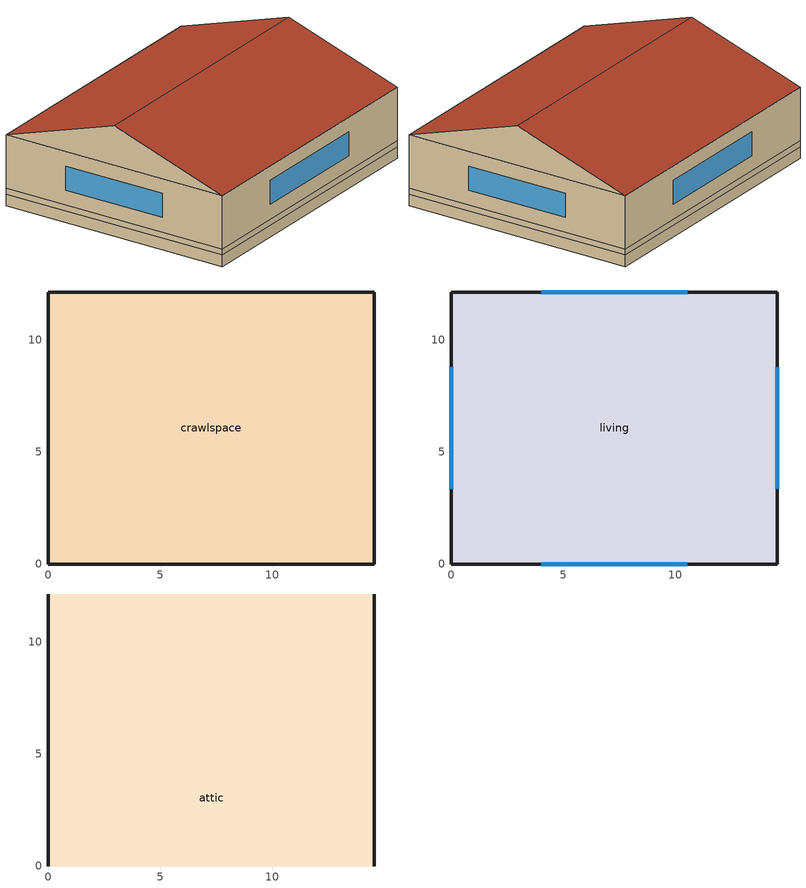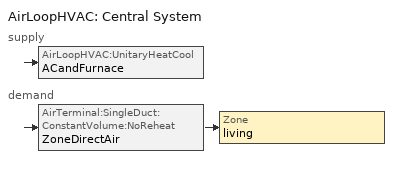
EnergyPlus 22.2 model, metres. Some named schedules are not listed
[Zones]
crawlspace
 floor foundation (Slab Construction): 0,0 0,12.13 14.55,12.13 14.55,0 z-0.61
 wall outside (foundation wall construction): 0,0 14.55,0 14.55,12.13 0,12.13 0,0 z0:0.3
 wall foundation (foundation wall construction): 0,0 14.55,0 14.55,12.13 0,12.13 0,0 z-0.61:0
living
 floor to crawlspace (main floor construction): 0,0 0,12.13 14.55,12.13 14.55,0 z0.3
 wall outside (ag wall construction): 0,0 14.55,0 14.55,12.13 0,12.13 0,0 z0.3:3.05
 window (Exterior Window): 4.02,0 10.53,0 / 10.53,12.13 4.02,12.13 / 14.55,3.35 14.55,8.78 / 0,8.78 0,3.35 z1.06:2.29
 ceiling to attic (ceiling construction): 0,0 14.55,0 14.55,12.13 0,12.13 z3.05
attic
 wall outside (ag wall construction): 14.55,0,3.05 14.55,12.13,3.05 14.55,6.06,5.07; 0,12.13,3.05 0,0,3.05 0,6.06,5.07
 roof outside (roof construction): 0,0,3.05 14.55,0,3.05 14.55,6.06,5.07 0,6.06,5.07; 14.55,12.13,3.05 0,12.13,3.05 0,6.06,5.07 14.55,6.06,5.07
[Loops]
AirLoopHVAC 'Central System'
 supply: AirLoopHVAC:UnitaryHeatCool 'ACandFurnace'
 demand: AirTerminal:SingleDuct:ConstantVolume:NoReheat 'ZoneDirectAir' > Zone 'living'
[Building]
a86: North Axis {deg}=0; Terrain=Suburbs; Loads Convergence Tolerance Value, Note: originally 0.04=0.05; Temperature Convergence Tolerance Value {deltaC}=0.05; Solar Distribution=MinimalShadowing; Maximum Number of Warmup Days=25; Minimum Number of Warmup Days=3
[SizingPeriod:WeatherFileConditionType]
Name | Period Selection
Extreme_Winter | WinterExtreme
Extreme_Summer | SummerExtreme
[Site:WaterMainsTemperature]
Calculation method=Schedule; Temperature schedule=MainsWaterTemp
[Material]
syn_stucco: MediumSmooth, 0.003048, 8.65E-02, 400, 878.64
sheathing_consol_layer: Rough, 0.0127, 0.0940184, 685.008, 1172.332
OSB_7/16in: MediumSmooth, 0.0111125, 0.1163, 544.627, 1213.36
2x6_24inOC_w_R21_Cavity_R10_Header: Smooth, 0.1397, 0.0511979, 113.315, 1544.22, 0.9, 0.7, 0.7
Rafters_w_R60_Insulation: Rough, 0.444461, 0.0617176, 41.9286, 776.251
Joists_w_R30_Insulation: Rough, 0.23495, 0.0515515, 55.074, 916.9311
Drywall_1/2in: MediumSmooth, 0.0127, 0.16009, 800.923, 1087.84
Asphalt_shingle: MediumRough, 0.00633985, 0.08186, 1121.29, 1255.2, 0.75
Plywood_3/4in: Rough, 0.01905, 0.115458, 544.68, 674.54, 0.9, 0.7, 0.7
Carpet_n_pad: MediumSmooth, 0.0254001, 0.0601314, 32.0369, 836.8, 0.9, 0.7, 0.7
OSB_1/2in: MediumSmooth, 0.0127, 0.1163, 544.627, 1213.36, 0.9, 0.7, 0.7
Std Wood 6inch: MediumSmooth, 0.15, 0.12, 540, 1210, 0.9, 0.7, 0.7
Slab Material: MediumRough, 0.1524, 1.8, 2400, 750, 0.9, 0.65, 0.65
Concrete-8in: Rough, 0.2032, 1.31141, 2242.8, 837.4, 0.9
Basement Wall Material: MediumRough, 0.3, 1.802, 2243, 837, 0.9, 0.65, 0.65
[WindowMaterial:SimpleGlazingSystem]
Glass: 1.39024, 0.26, 0.88
[Construction]
Exterior Window: Glass
ag wall construction: syn_stucco, sheathing_consol_layer, OSB_7/16in, 2x6_24inOC_w_R21_Cavity_R10_Header, Drywall_1/2in
ceiling construction: Rafters_w_R60_Insulation, Drywall_1/2in
roof construction: Asphalt_shingle, OSB_1/2in
main floor construction: Joists_w_R30_Insulation, Plywood_3/4in, Carpet_n_pad
InteriorFurnishings: Std Wood 6inch
foundation wall construction: Basement Wall Material
Slab Construction: Slab Material
GrndFootingWall: Concrete-8in
[AvailabilityManager:Scheduled]
System availability: Schedule=always_avail
[GasEquipment]
gas_range1: living, CookingRange, EquipmentLevel, 540.941, , , 0.06, 0.69, 0.25, , gas_range
gas_dryer1: living, ClothesDryer, EquipmentLevel, 395.596, , , 0.05, 0.1, 0.85, , gas_dryer
gas_mels1: living, MiscGasPlugLoad, EquipmentLevel, 0, , , 0.06, 0.69, 0.25, , gas_mels
[ElectricEquipment]
gas_dryer1: living, ClothesDryer, EquipmentLevel, 19.4182, , , 0, 1, 0, gas_dryer
clotheswasher1: living, ClothesWasher, EquipmentLevel, 28.4784, 0, 0.8, 0.2
dishwasher1: living, DishWasher, EquipmentLevel, 65.6988, 0.15, 0.6, 0.25
refrigerator1: living, Refrigerator, EquipmentLevel, 91.0576, 0, 1, 0
electric_mels1: living, MiscElecPlugLoad, EquipmentLevel, 0, 0.06, 0.69, 0.25
[People]
people_unit1: Zone or ZoneList=living; Number of People Schedule=Occupancy; Number of People Calculation Method=People; Number of People=0; Fraction Radiant=0; Sensible Heat Fraction=autocalculate; Activity Level Schedule=activity_sch; Enable ASHRAE 55 Comfort Warnings=No; Mean Radiant Temperature Calculation Type=ZoneAveraged
[Lights]
Interior Lights: Zone or ZoneList=living; Schedule=InteriorLightingHE; Design Level Calculation Method=Watts/Area; Watts per Zone Floor Area {W/m2}=8.07; Return Air Fraction=0; Fraction Radiant=0.6; Fraction Visible=0.2; Fraction Replaceable=0
[Exterior:Lights]
Exterior Lights: Schedule=ExteriorLighting; Design Level {W}=0
[SurfaceProperty:ExposedFoundationPerimeter]
floor_foundation: Exposed Perimeter Calculation Method=BySegment; Surface Segment 1 Exposed=Yes; Surface Segment 2 Exposed=Yes; Surface Segment 3 Exposed=Yes; Surface Segment 4 Exposed=Yes
[Foundation:Kiva:Settings]
Soil Conductivity {W/m-K}=1.8; Soil Density {kg/m3}=1842.3; Soil Specific Heat {J/kg-K}=418.7; Ground Solar Absorptivity=0.9; Ground Thermal Absorptivity=0.9; Ground Surface Roughness {m}=0.03; Far-Field Width {m}=40; Deep-Ground Boundary Condition=ZeroFlux; Deep-Ground Depth {m}=40; Minimum Cell Dimension {m}=0.02; Maximum Cell Growth Coefficient=1.5; Simulation Timestep=Hourly
[Foundation:Kiva]
Kiva Foundation: Interior Horizontal Insulation Depth {m}=0; Wall Height Above Grade {m}=0.152393; Wall Depth Below Slab {m}=0.304785; Footing Wall Construction=GrndFootingWall
[InternalMass]
Internalmass: Construction=InteriorFurnishings; Zone=living; Surface Area {m2} 9.89591078066915=9.89591
[Zone] Multiplier=1
living; attic; crawlspace
[Sizing:System]
Central System: Type of Load to Size On=Sensible; Design Outdoor Air Flow Rate {m3/s}=autosize; Central Heating Maximum System Air Flow Ratio=1; Preheat Design Temperature {C}=7; Preheat Design Humidity Ratio {kgWater/kgDryAir}=0.008; Precool Design Temperature {C}=11; Precool Design Humidity Ratio {kgWater/kgDryAir}=0.008; Central Cooling Design Supply Air Temperature {C}=12; Central Heating Design Supply Air Temperature {C}=50; Tpye of Zone Sum to Use=NonCoincident; 100% Outdoor Air in Cooling=No; 100% Outdoor Air in Heating=No; Central Cooling Design Supply Air Humidity Ratio {kgWater/kgDryAir}=0.008; Central Heating Design Supply Air Humidity Ratio {kgWater/kgDryAir}=0.008; Cooling Supply Air Flow Rate Method=DesignDay; Heating Supply Air Flow Rate Method=DesignDay; Zone Maximum Outdoor Air Fraction=1; Cooling Design Capacity Method=CoolingDesignCapacity; Cooling Design Capacity {W}=autosize; Heating Design Capacity Method=HeatingDesignCapacity; Heating Design Capacity {W}=autosize; Central Cooling Capacity Control Method=OnOff
[AirLoopHVAC]
Central System: Design Supply Air Flow Rate {m3/s}=autosize
[Zone equipment]
living: ZoneDirectAir
[AirLoopHVAC:UnitaryHeatCool]
ACandFurnace: Availability Schedule=always_avail; Supply Air Fan Operating Mode Schedule=fan_cycle; Maximum Supply Air Temperature {C} (Assume 120 deg. F per BEopt)=48.89; Supply Air Flow Rate During Cooling Operation {m3/s}=Autosize; Supply Air Flow Rate During Heating Operation {m3/s}=Autosize; Supply Air Flow Rate When No Cooling or Heating is Needed {m3/s}=0; Controlling Zone or Thermostat Location=living; Supply Fan=Fan; Fan Placement=BlowThrough; Heating Coil Object Type (e.g. Coil:Heating:electric)=Coil:Heating:Fuel; Heating Coil=Heating_Fuel_Main; Cooling Coil=DX_Cooling_Coil; Dehumidification Control Type=None
[AirTerminal:SingleDuct:ConstantVolume:NoReheat]
ZoneDirectAir: Availability Schedule=always_avail; Maximum Air Flow Rate {m3/s}=Autosize
[Coil:Heating:Fuel]
Heating_Fuel_Main: Availability Schedule=always_avail; Fuel Type=NaturalGas; Efficiency=0.8; Nominal Capacity {W}=Autosize
[Coil:Cooling:DX:SingleSpeed]
DX_Cooling_Coil: Availability Schedule=always_avail; Gross Rated Total Cooling Capacity {W}=Autosize; Gross Rated Sensible Heat Ratio=0.73; Gross Rated Cooling COP {W/W}=4.62972; Rated Air Flow Rate {m3/s}=Autosize; Total Cooling Capacity Function of Temperature Curve=Cool-Cap-fT; Total Cooling Capacity Function of Flow Fraction Curve=Cool-Cap-fFF; Energy Input Ratio Function of Temperature Curve=Cool-EIR-fT; Energy Input Ratio Function of Flow Fraction Curve=Cool-EIR-fFF; Part Load Fraction Correlation Curve=Cool-PLF-fPLR
[Fan:OnOff]
Fan: Availability Schedule=always_avail; Fan Total Efficiency   #From the study from Dave... (assume lower of range from https://www.google.com/url?sa=t&rct=j&q=&esrc=s&source=web&cd=&cad=rja&uact=8&ved=2ahUKEwi126iPupL6AhXRKH0KHY1aCRQQFnoECAcQAQ&url=https%3A%2F%2Fsimulationresearch.lbl.gov%2Fdirpubs%2Fun_articleEP04.pdf&usg=AOvVaw3FeuE2aG3V_bDC2gq5wXwM)=0.35; Pressure Rise {Pa}   #based on 0.5W/cfm assuming 1200 cfm,motor eff = 0.65 @ 400cfm/ton and fan eff = 0.58...=125; Maximum Flow Rate {m3/s}=Autosize; Motor Efficiency   #From the study from Dave @ 400cfm/ton and back calculating for seer > 13...=0.65; Motor In Airstream Fraction=1
[ZoneControl:Thermostat]
Zone Thermostat: Zone or ZoneList=living; Control Type Schedule=zone_control_type; Control 1=thermostat_living Dual SP Control
[ThermostatSetpoint:DualSetpoint]
thermostat_living Dual SP Control: Heating Setpoint Temperature Schedule=heating_sch; Cooling Setpoint Temperature Schedule=cooling_sch
[Sizing:Zone]
living: Zone Cooling Design Supply Air Temperature Input Method=SupplyAirTemperature; Zone Cooling Design Supply Air Temperature {C}=12; Zone Heating Design Supply Air Temperature Input Method=SupplyAirTemperature; Zone Heating Design Supply Air Temperature {C}=50; Zone Cooling Design Supply Air Humidity Ratio {kgWater/kgDryAir}=0.008; Zone Heating Design Supply Air Humidity Ratio {kgWater/kgDryAir}=0.008; Cooling Design Air Flow Method=DesignDay; Cooling Minimum Air Flow per Zone Floor Area {m3/s-m2}=0.000762; Heating Design Air Flow Method=DesignDay; Heating Maximum Air Flow per Zone Floor Area {m3/s-m2}=0.002032
[Schedule:Day:Hourly]
OccupancyDay: 1, 1, 1, 1, 1, 1, 1, 1, 1, 1, 1, 1, 1, 1, 1, 1, 1, 1, 1, 1, 1, 1, 1, 1
ExteriorLightingDay: 1, 1, 1, 1, 1, 1, 0, 0, 0, 0, 0, 0, 0, 0, 0, 0, 0, 0, 1, 1, 1, 1, 1, 1
LightingDay_EELighting: 0.06875, 0.06875, 0.06875, 0.06875, 0.20625, 0.429688, 0.48125, 0.429688, 0.189062, 0.128906, 0.128906, 0.128906, 0.128906, 0.128906, 0.128906, 0.223438, 0.48125, 0.670312, 0.902344, 1, 1, 0.75625, 0.421094, 0.171875
RefrigeratorDay: 0.8, 0.782696, 0.765594, 0.742857, 0.731388, 0.731388, 0.75996, 0.8, 0.817103, 0.828571, 0.8, 0.8, 0.839839, 0.839839, 0.828571, 0.839839, 0.885714, 0.971429, 1, 0.971429, 0.942857, 0.925553, 0.885714, 0.828571
CookingRangeDay: 0.0471585, 0.0471585, 0.0235459, 0.0235459, 0.0471585, 0.0707044, 0.165088, 0.283018, 0.306564, 0.320771, 0.283018, 0.330176, 0.377335, 0.306564, 0.292423, 0.377335, 0.613194, 1, 0.778348, 0.400947, 0.235859, 0.165088, 0.103722, 0.0707044
DishwasherWeekday: 0.115858, 0.0514759, 0.0385692, 0.0257379, 0.0257379, 0.0772138, 0.154503, 0.231792, 0.437922, 0.489398, 0.425016, 0.360633, 0.309082, 0.347726, 0.283344, 0.270437, 0.283344, 0.373464, 0.656883, 0.8372, 0.682621, 0.502305, 0.33482, 0.231792
DishwasherWeekend: 0.124134, 0.0551527, 0.0413241, 0.0275764, 0.0275764, 0.0827291, 0.165539, 0.248349, 0.469202, 0.524355, 0.455374, 0.386393, 0.331159, 0.372564, 0.303583, 0.289754, 0.303583, 0.40014, 0.703804, 0.897, 0.73138, 0.538184, 0.358735, 0.248349
DishwasherVacation; ClothesWasherVacation; ClothesDryerVacation: 0, 0, 0, 0, 0, 0, 0, 0, 0, 0, 0, 0, 0, 0, 0, 0, 0, 0, 0, 0, 0, 0, 0, 0
ClothesWasherWeekday: 0.0796475, 0.0637009, 0.0318078, 0.0318078, 0.0637009, 0.095594, 0.191188, 0.414354, 0.621574, 0.7332, 0.717253, 0.637521, 0.573735, 0.510034, 0.446247, 0.414354, 0.430301, 0.414354, 0.414354, 0.414354, 0.414354, 0.398408, 0.270921, 0.143434
ClothesWasherWeekend: 0.097441, 0.077932, 0.0389138, 0.0389138, 0.077932, 0.11695, 0.2339, 0.506923, 0.760436, 0.897, 0.877491, 0.779946, 0.701909, 0.623977, 0.545941, 0.506923, 0.526432, 0.506923, 0.506923, 0.506923, 0.506923, 0.487414, 0.331446, 0.175477
ClothesDryerWeekday: 0.0996819, 0.0598091, 0.0398727, 0.0199364, 0.0398727, 0.0598091, 0.159491, 0.318982, 0.486427, 0.685791, 0.785473, 0.817391, 0.7456, 0.677837, 0.610073, 0.578155, 0.558218, 0.546236, 0.518346, 0.510391, 0.5263, 0.546236, 0.4386, 0.239236
ClothesDryerWeekend: 0.121951, 0.0731707, 0.0487805, 0.0243902, 0.0487805, 0.0731707, 0.195122, 0.390244, 0.595097, 0.839, 0.960951, 1, 0.91217, 0.829268, 0.746366, 0.707317, 0.682927, 0.668268, 0.634146, 0.624415, 0.643878, 0.668268, 0.536585, 0.292683
MiscElecPlugLoadDay; MiscGasPlugLoadDay: 0.60749, 0.559339, 0.552853, 0.545071, 0.524481, 0.585279, 0.676232, 0.718547, 0.60749, 0.517023, 0.529183, 0.529345, 0.520428, 0.538424, 0.568742, 0.600357, 0.710117, 0.862678, 0.936608, 0.966764, 1, 0.976654, 0.845169, 0.734436
[Schedule:Week:Compact]
RefrigeratorWeek: For: AllDays, RefrigeratorDay
CookingRangeWeek: For: AllDays, CookingRangeDay
DishwasherWeek: For: Weekdays, DishwasherWeekday, For: CustomDay1, DishwasherVacation, For: AllOtherDays, DishwasherWeekend
ClothesWasherWeek: For: Weekdays, ClothesWasherWeekday, For: CustomDay1, ClothesWasherVacation, For: AllOtherDays, ClothesWasherWeekend
ClothesDryerWeek: For: Weekdays, ClothesDryerWeekday, For: CustomDay1, ClothesDryerVacation, For: AllOtherDays, ClothesDryerWeekend
OccupancyWeek: AllDays, OccupancyDay
LightingProfileWeek_EELighting: For: AllDays, LightingDay_EELighting
ExteriorLightingProfileWeek: For: AllDays, ExteriorLightingDay
MiscElecPlugLoadWeek: For: AllDays, MiscElecPlugLoadDay
MiscGasPlugLoadWeek: For: AllDays, MiscGasPlugLoadDay
[Schedule:Year]
Occupancy: OccupancyWeek, 1, 1, 12, 31
InteriorLightingHE: LightingProfileWeek_EELighting, 1, 1, 12, 31
ExteriorLighting: ExteriorLightingProfileWeek, 1, 1, 12, 31
Refrigerator: RefrigeratorWeek, 1, 1, 12, 31
CookingRange: CookingRangeWeek, 1, 1, 12, 31
Dishwasher: DishwasherWeek, 1, 1, 12, 31
ClothesWasher: ClothesWasherWeek, 1, 1, 12, 31
ClothesDryer: ClothesDryerWeek, 1, 1, 12, 31
MiscElecPlugLoad: MiscElecPlugLoadWeek, 1, 1, 12, 31
MiscGasPlugLoad: MiscGasPlugLoadWeek, 1, 1, 12, 31
[Schedule:Compact]
activity_sch: Through: 12/31, For: AllDays, Until: 24:00, 117.28
zone_control_type: Through: 12/31, For: AllDays, Until 24:00, 4
always_avail: Through: 12/31, For: AllDays, Until: 24:00, 1
fan_cycle: Through: 12/31, For: AllDays, Until: 24:00, 0
[Schedule:File] Rows to Skip at Top=1; Number of Hours of Data=8760; Column Separator=Comma; Interpolate to Timestep=Yes
Name | File | Column Number
heating_sch | ..\..\..\Building Blocks\Schedules\Schedules.csv | 8
cooling_sch | ..\..\..\Building Blocks\Schedules\Schedules.csv | 10
MainsWaterTemp | ..\..\..\Building Blocks\Schedules\MainsWaterTemp.csv | 8
[Curve:Biquadratic]
Cool-Cap-fT: 1.55736, -0.0744482, 0.0030986, 0.00145958, -4.1148e-05, -0.000426714, 13.88, 23.88, 18.33, 51.66
Cool-EIR-fT: -0.350448, 0.11681, -0.00339951, -0.00122609, 0.000600809, -0.000466884, 13.88, 23.88, 18.33, 51.66
[Curve:Quadratic]
Cool-Cap-fFF: 0.718664, 0.417974, -0.136638, 0, 2, 0, 2
Cool-EIR-fFF: 1.14349, -0.13944, -0.00404779, 0, 2, 0, 2
Cool-PLF-fPLR: 0.93, 0.07, 0, 0, 1, 0.7, 1
[AirflowNetwork:SimulationControl]
House AirflowNetwork: AirflowNetwork Control=MultizoneWithDistribution; Wind Pressure Coefficient Type=SurfaceAverageCalculation; Building Type=LOWRISE; Maximum Number of Iterations=500; Relative Airflow Convergence Tolerance=0.001; Absolute Airflow Convergence Tolerance {kg/s}=0.00001; Convergence Acceleration Limit=0; Azimuth Angle of Long Axis of Building {deg}=0; Ratio of Building Width Along Short Axis to Width Along Long Axis=0.75; Allow Unsupported Zone Equipment=Yes
[AirflowNetwork:MultiZone:Zone]
Name | Ventilation Control Mode | Minimum Venting Open Factor | Indoor and Outdoor Temperature Difference Lower Limit For Maximum Venting Open Factor {deltaC} | Indoor and Outdoor Temperature Difference Upper Limit for Minimun Venting Open Factor {deltaC} | Indoor and Outdoor Enthalpy Difference Lower Limit For Maximum Venting Open Factor {deltaJ/kg} | Indoor and Outdoor Enthalpy Difference Upper Limit for Minimun Venting Open Factor {deltaJ/kg} | Venting Availability Schedule | Indoor and Outdoor Temperature Difference Upper Limit for Minimun Venting Open Factor {{deltaC}} | Indoor and Outdoor Enthalpy Difference Upper Limit for Minimun Venting Open Factor {{deltaJ/kg}}
living | NoVent | 0 | 0 | 100 | 0 | 300000
attic | Constant |  |  | 100 |  | 300000 | inf_sch
crawlspace | Constant |  |  |  |  |  | inf_sch | 100 | 300000
[AirflowNetwork:MultiZone:Surface:EffectiveLeakageArea] Discharge Coefficient=1; Reference Pressure Difference {Pa}=4; Air Mass Flow Exponent=0.65
ZoneLeak_FrontBackWall: Effective Leakage Area {m2} 0.00340012477060435=0.00631794
ZoneLeak_LeftRightWall: Effective Leakage Area {m2} 0.00255009357795326=0.00631794
ZoneLeak_Ceiling: Effective Leakage Area {m2}=0.0252718
AtticVent: Effective Leakage Area {m2}	# modulated to yield 4.6 ach across the board...=0.120348
CrawlVent: Effective Leakage Area {m2}	# dummy originally 0.37=0.249646
ZoneLeak_Floor: Effective Leakage Area {m2}=1e-05
[AirflowNetwork:MultiZone:Surface]
roof_front: Leakage Component=AtticVent; Window/Door Opening Factor, or Crack Factor=1; Ventilation Control Mode=Constant; Minimum Venting Open Factor=0; Indoor and Outdoor Temperature Difference Upper Limit for Minimun Venting Open Factor {deltaC}=100; Indoor and Outdoor Enthalpy Difference Upper Limit for Minimun Venting Open Factor {deltaJ/kg}=300000; Venting Availability Schedule=inf_sch
roof_back; roof_right; roof_left: Leakage Component=AtticVent; Window/Door Opening Factor, or Crack Factor=1; Ventilation Control Mode=Constant; Indoor and Outdoor Temperature Difference Upper Limit for Minimun Venting Open Factor {deltaC}=100; Indoor and Outdoor Enthalpy Difference Upper Limit for Minimun Venting Open Factor {deltaJ/kg}=300000; Venting Availability Schedule=inf_sch
ceiling: Leakage Component=ZoneLeak_Ceiling; Window/Door Opening Factor, or Crack Factor=1; Ventilation Control Mode=NoVent
wall_floor1_front; wall_floor1_back: Leakage Component=ZoneLeak_FrontBackWall; Window/Door Opening Factor, or Crack Factor=1; Ventilation Control Mode=NoVent
wall_floor1_left; wall_floor1_right: Leakage Component=ZoneLeak_LeftRightWall; Window/Door Opening Factor, or Crack Factor=1; Ventilation Control Mode=NoVent
bgwall_upper_front; bgwall_upper_back; bgwall_upper_left; bgwall_upper_right: Leakage Component=CrawlVent; Ventilation Control Mode=Constant; Venting Availability Schedule=inf_sch; Window/Door Opening Factor, or Crack Factor {}=1; Indoor and Outdoor Temperature Difference Upper Limit for Minimun Venting Open Factor {{deltaC}}=100; Indoor and Outdoor Enthalpy Difference Upper Limit for Minimun Venting Open Factor {{deltaJ/kg}}=300000
floor_main: Leakage Component=ZoneLeak_Floor; Ventilation Control Mode=NoVent; Window/Door Opening Factor, or Crack Factor {}=1
[AirflowNetwork:Distribution:Node] Node Height {m}=3
Name | Component Object Type or Node Type
EquipmentInletNode; ZoneSupplyNode; ZoneSupplyRegisterNode ATInlet; ZoneSupplyRegisterNode; ZoneOutletNode; ZoneReturnNode; MainReturnNode; MainInletNode; HeatingInletNode; HeatingOutletNode; FanOutletNode | Other
SplitterNode | AirLoopHVAC:ZoneSplitter
MixerNode | AirLoopHVAC:ZoneMixer
[AirflowNetwork:Distribution:Linkage]
Name | Node 1 | Node 2 | Component | Thermal Zone
MainSupplyLink | EquipmentInletNode | SplitterNode | MainTrunk | attic
ZoneSupplyLink | SplitterNode | ZoneSupplyNode | ZoneSupply | attic
ZoneSupplyLeakLink | ZoneSupplyNode | attic | SupplyLeak
ZoneSupplyLink2 | ZoneSupplyNode | ZoneSupplyRegisterNode ATInlet | ZoneSupply | attic
ZoneSupplyLink2 ATInlet | ZoneSupplyRegisterNode ATInlet | ZoneSupplyRegisterNode | ZoneSupplyLink2 ATInlet Duct | attic
ZoneSupplyConnectionLink | ZoneSupplyRegisterNode | living | ZoneConnectionDuct
ZoneReturnConnectionLink | living | ZoneOutletNode | ZoneConnectionDuct
ZoneReturnLink1 | Zoneoutletnode | ZoneReturnNode | ZoneReturn | crawlspace
ZoneReturnLeakLink | crawlspace | ZoneReturnNode | ReturnLeak
ZoneReturnLink2 | ZoneReturnNode | MixerNode | ZoneReturn | crawlspace
MainReturnLink | MixerNode | MainReturnNode | MainReturn | crawlspace
SystemReturnLink | MainReturnNode | MainInletNode | AirLoopReturn
SupplyFanLink | MainInletNode | FanOutletNode | Fan
HeatingCoilLink | HeatingInletNode | HeatingOutletNode | Heating_Fuel_Main
EquipmentAirLoopLink | HeatingOutletNode | EquipmentInletNode | AirLoopSupply
CoolingCoilLink | FanOutletNode | HeatingInletNode | DX_Cooling_Coil
[AirflowNetwork:Distribution:Component:Duct] Overall Moisture Transmittance Coefficient from Air to Air {kg/m2}=1e-07
Name | Duct Length {m} | Hydraulic Diameter {m} | Cross Section Area {m2} | Surface Roughness {m} | Coefficient for Local Dynamic Loss Due to Fitting | Overall Heat Transmittance Coefficient (U-Factor) from Air to Air {W/m2-K} | OverallHeat Transmittance Coefficient (U-Factor) from Air to Air {W/m2-K}
MainTrunk | 2 | 0.591921 | 0.275216 | 0.0009 | 0.01 | 0.945744
ZoneSupply | 15 | 0.591921 | 0.275216 | 0.0009 | 10 | 0.945744
ZoneSupplyLink2 ATInlet Duct | 0.0001 | 0.591921 | 0.275216 | 0.0009 | 0 | 0.943
ZoneConnectionDuct; AirLoopSupply | 0.1 | 0.591921 | 0.275216 | 0.0001 | 0 |  | 0.943
ZoneReturn | 8 | 0.52943 | 0.220173 | 0.0009 | 9 | 0.945744
MainReturn | 1 | 0.52943 | 0.220173 | 0.0009 | 0.01 | 0.945744
AirLoopReturn | 0.1 | 0.52943 | 0.220173 | 0.0001 | 0 | 0.943
[AirflowNetwork:Distribution:Component:LeakageRatio] Effective Leakage Ratio=0.05; Maximum Flow Rate {m3/s}=0.56034; Reference Pressure Difference {Pa}=25; Air Mass Flow Exponent=0.65
SupplyLeak; ReturnLeak
[AirflowNetwork:Distribution:Component:Coil]
Heating_Fuel_Main: Coil:Heating:Fuel, 0.1, 1
DX_Cooling_Coil, 0.1, 1
[AirflowNetwork:Distribution:Component:Fan]
Fan=Fan
